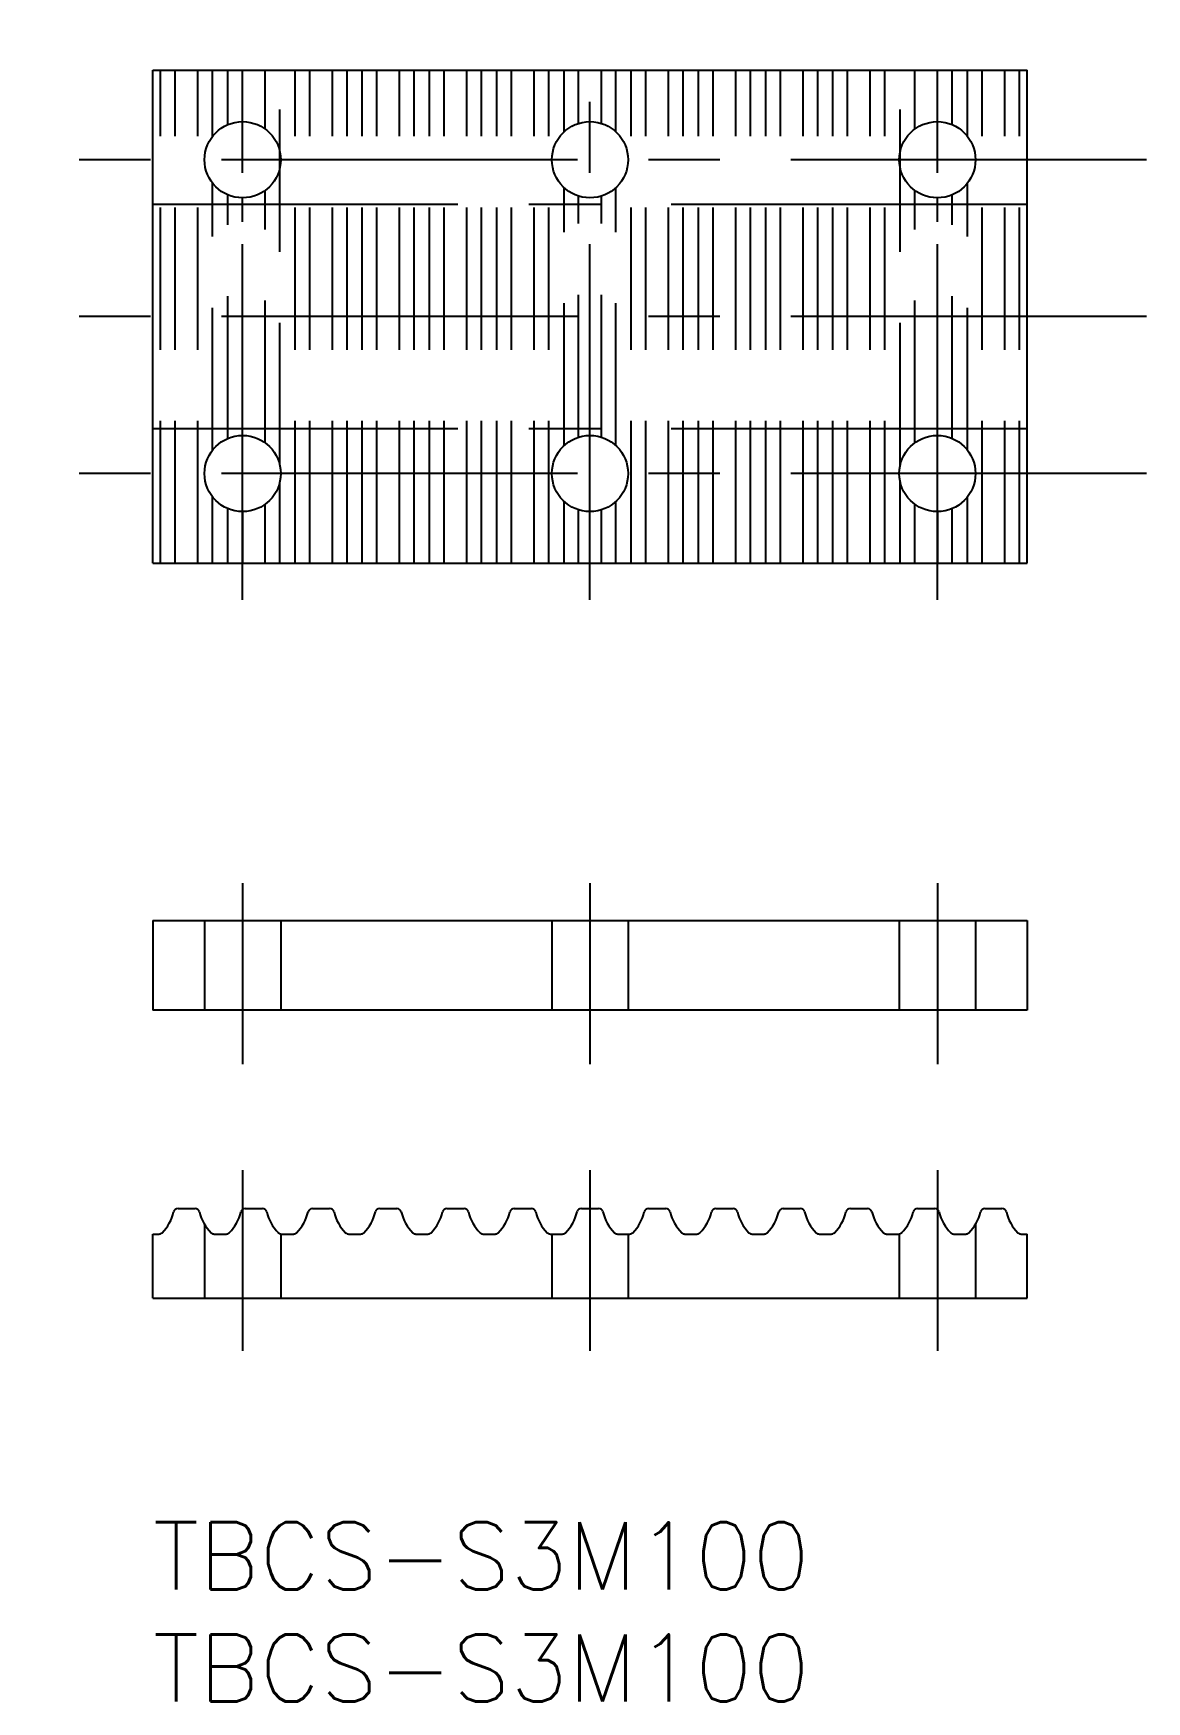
# Model space of a CAD drawing. Extents: x -5.3 to 44.3, y -8 to 66.4.
import ezdxf

# ---------------------------------------------------------------- set-up
doc = ezdxf.new("R2010")
doc.units = 0
doc.header["$LTSCALE"] = 0.5
doc.linetypes.add('CENTER', pattern=[50.8, 31.75, -6.35, 6.35, -6.35])
doc.linetypes.add('DASHED', pattern=[19.05, 12.7, -6.35])
for name, color, linetype in [('MSM_CENTER', 1, 'CENTER'), ('MSM_CONTINUOUS', 7, 'CONTINUOUS'), ('MSM_DASHED', 4, 'DASHED'), ('MSM_PART_NUMBER', 7, 'CONTINUOUS')]:
    doc.layers.add(name, color=color, linetype=linetype)
doc.styles.get("Standard").update_dxf_attribs({"font": 'txt.shx', "height": 3, "bigfont": 'bigfont.shx'})

# ---------------------------------------------------------------- blocks, each defined once
blk = doc.blocks.new('*U2')
at = {"layer": 'MSM_PART_NUMBER'}
blk.add_text('TBCS-S3M100', height=3, dxfattribs=at).set_placement((0, -3))
blk = doc.blocks.new('*U3')
at = {"layer": 'MSM_PART_NUMBER'}
blk.add_text('TBCS-S3M100', height=3, dxfattribs=at).set_placement((0, -8))

msp = doc.modelspace()

# ---------------------------------------------------------------- linework, layer by layer
at = {"layer": 'MSM_CENTER'}
for p, q in [((4, 41.151), (4, 66.427)), ((19.5, 41.151), (19.5, 66.427)), ((35, 41.151), (35, 66.427)), ((44.337, 60.789), (-5.337, 60.789)), ((39, 58.789), (0, 58.789)), ((44.337, 53.789), (-5.337, 53.789)), ((39, 48.789), (0, 48.789)), ((44.337, 46.789), (-5.337, 46.789)), ((4, 28.514), (4, 20.446)), ((19.5, 28.514), (19.5, 20.446)), ((35, 28.514), (35, 20.446)), ((4, 15.716), (4, 7.648)), ((19.5, 15.716), (19.5, 7.648)), ((35, 15.716), (35, 7.648))]:
    msp.add_line(p, q, dxfattribs=at)
at = {"layer": 'MSM_CONTINUOUS'}
for p, q in [((0, 42.789), (0, 64.789)), ((0, 64.789), (39, 64.789)), ((39, 42.789), (39, 64.789)), ((0, 42.789), (39, 42.789)), ((0, 26.854), (39, 26.854)), ((0, 26.854), (0, 22.854)), ((39, 26.854), (39, 22.854)), ((39, 22.854), (0, 22.854)), ((1.117, 14), (1.883, 14)), ((4.117, 14), (4.883, 14)), ((7.117, 14), (7.883, 14)), ((10.117, 14), (10.883, 14)), ((13.117, 14), (13.883, 14)), ((16.117, 14), (16.883, 14)), ((19.117, 14), (19.883, 14)), ((22.117, 14), (22.883, 14)), ((25.117, 14), (25.883, 14)), ((28.117, 14), (28.883, 14)), ((31.117, 14), (31.883, 14)), ((34.117, 14), (34.883, 14)), ((37.117, 14), (37.883, 14)), ((0, 10), (0, 12.86)), ((0, 12.86), (0.265, 12.86)), ((2.735, 12.86), (3.265, 12.86)), ((5.735, 12.86), (6.265, 12.86)), ((8.735, 12.86), (9.265, 12.86)), ((11.735, 12.86), (12.265, 12.86)), ((14.735, 12.86), (15.265, 12.86)), ((17.735, 12.86), (18.265, 12.86)), ((20.735, 12.86), (21.265, 12.86)), ((23.735, 12.86), (24.265, 12.86)), ((26.735, 12.86), (27.265, 12.86)), ((29.735, 12.86), (30.265, 12.86)), ((32.735, 12.86), (33.265, 12.86)), ((35.735, 12.86), (36.265, 12.86)), ((38.735, 12.86), (39, 12.86)), ((39, 10), (39, 12.86)), ((0, 10), (39, 10))]:
    msp.add_line(p, q, dxfattribs=at)
for centre in [(4, 60.789), (19.5, 60.789), (35, 60.789), (4, 46.789), (19.5, 46.789), (35, 46.789)]:
    msp.add_circle(centre, 1.7, dxfattribs=at)
for centre, radius, start, end in [((-0.975, 14.295), 1.95, 315.09952, 346.68141), ((1.117, 13.8), 0.2, 90, 166.68141), ((1.883, 13.8), 0.2, 13.31859, 90), ((3.975, 14.295), 1.95, 193.31859, 224.90048), ((2.025, 14.295), 1.95, 315.09952, 346.68141), ((4.117, 13.8), 0.2, 90, 166.68141), ((4.883, 13.8), 0.2, 13.31859, 90), ((6.975, 14.295), 1.95, 193.31859, 224.90048), ((5.025, 14.295), 1.95, 315.09952, 346.68141), ((7.117, 13.8), 0.2, 90, 166.68141), ((7.883, 13.8), 0.2, 13.31859, 90), ((9.975, 14.295), 1.95, 193.31859, 224.90048), ((8.025, 14.295), 1.95, 315.09952, 346.68141), ((10.117, 13.8), 0.2, 90, 166.68141), ((10.883, 13.8), 0.2, 13.31859, 90), ((12.975, 14.295), 1.95, 193.31859, 224.90048), ((11.025, 14.295), 1.95, 315.09952, 346.68141), ((13.117, 13.8), 0.2, 90, 166.68141), ((13.883, 13.8), 0.2, 13.31859, 90), ((15.975, 14.295), 1.95, 193.31859, 224.90048), ((14.025, 14.295), 1.95, 315.09952, 346.68141), ((16.117, 13.8), 0.2, 90, 166.68141), ((16.883, 13.8), 0.2, 13.31859, 90), ((18.975, 14.295), 1.95, 193.31859, 224.90048), ((17.025, 14.295), 1.95, 315.09952, 346.68141), ((19.117, 13.8), 0.2, 90, 166.68141), ((19.883, 13.8), 0.2, 13.31859, 90), ((21.975, 14.295), 1.95, 193.31859, 224.90048), ((20.025, 14.295), 1.95, 315.09952, 346.68141), ((22.117, 13.8), 0.2, 90, 166.68141), ((22.883, 13.8), 0.2, 13.31859, 90), ((24.975, 14.295), 1.95, 193.31859, 224.90048), ((23.025, 14.295), 1.95, 315.09952, 346.68141), ((25.117, 13.8), 0.2, 90, 166.68141), ((25.883, 13.8), 0.2, 13.31859, 90), ((27.975, 14.295), 1.95, 193.31859, 224.90048), ((26.025, 14.295), 1.95, 315.09952, 346.68141), ((28.117, 13.8), 0.2, 90, 166.68141), ((28.883, 13.8), 0.2, 13.31859, 90), ((30.975, 14.295), 1.95, 193.31859, 224.90048), ((29.025, 14.295), 1.95, 315.09952, 346.68141), ((31.117, 13.8), 0.2, 90, 166.68141), ((31.883, 13.8), 0.2, 13.31859, 90), ((33.975, 14.295), 1.95, 193.31859, 224.90048), ((32.025, 14.295), 1.95, 315.09952, 346.68141), ((34.117, 13.8), 0.2, 90, 166.68141), ((34.883, 13.8), 0.2, 13.31859, 90), ((36.975, 14.295), 1.95, 193.31859, 224.90048), ((35.025, 14.295), 1.95, 315.09952, 346.68141), ((37.117, 13.8), 0.2, 90, 166.68141), ((37.883, 13.8), 0.2, 13.31859, 90), ((39.975, 14.295), 1.95, 193.31859, 224.90048), ((0.265, 13.06), 0.2, 270, 315.09952), ((2.735, 13.06), 0.2, 224.90048, 270), ((3.265, 13.06), 0.2, 270, 315.09952), ((5.735, 13.06), 0.2, 224.90048, 270), ((6.265, 13.06), 0.2, 270, 315.09952), ((8.735, 13.06), 0.2, 224.90048, 270), ((9.265, 13.06), 0.2, 270, 315.09952), ((11.735, 13.06), 0.2, 224.90048, 270), ((12.265, 13.06), 0.2, 270, 315.09952), ((14.735, 13.06), 0.2, 224.90048, 270), ((15.265, 13.06), 0.2, 270, 315.09952), ((17.735, 13.06), 0.2, 224.90048, 270), ((18.265, 13.06), 0.2, 270, 315.09952), ((20.735, 13.06), 0.2, 224.90048, 270), ((21.265, 13.06), 0.2, 270, 315.09952), ((23.735, 13.06), 0.2, 224.90048, 270), ((24.265, 13.06), 0.2, 270, 315.09952), ((26.735, 13.06), 0.2, 224.90048, 270), ((27.265, 13.06), 0.2, 270, 315.09952), ((29.735, 13.06), 0.2, 224.90048, 270), ((30.265, 13.06), 0.2, 270, 315.09952), ((32.735, 13.06), 0.2, 224.90048, 270), ((33.265, 13.06), 0.2, 270, 315.09952), ((35.735, 13.06), 0.2, 224.90048, 270), ((36.265, 13.06), 0.2, 270, 315.09952), ((38.735, 13.06), 0.2, 224.90048, 270)]:
    msp.add_arc(centre, radius, start, end, dxfattribs=at)
at = {"layer": 'MSM_DASHED'}
for p, q in [((0.341, 42.789), (0.341, 64.789)), ((0.993, 42.789), (0.993, 64.789)), ((2.007, 42.789), (2.007, 64.789)), ((2.659, 61.834), (2.659, 64.789)), ((3.341, 62.356), (3.341, 64.789)), ((3.993, 62.489), (3.993, 64.789)), ((5.007, 62.159), (5.007, 64.789)), ((5.659, 47.161), (5.659, 64.789)), ((6.341, 42.789), (6.341, 64.789)), ((6.993, 42.789), (6.993, 64.789)), ((8.007, 42.789), (8.007, 64.789)), ((8.659, 42.789), (8.659, 64.789)), ((9.341, 42.789), (9.341, 64.789)), ((9.993, 42.789), (9.993, 64.789)), ((11.007, 42.789), (11.007, 64.789)), ((11.659, 42.789), (11.659, 64.789)), ((12.341, 42.789), (12.341, 64.789)), ((12.993, 42.789), (12.993, 64.789)), ((14.007, 42.789), (14.007, 64.789)), ((14.659, 42.789), (14.659, 64.789)), ((15.341, 42.789), (15.341, 64.789)), ((15.993, 42.789), (15.993, 64.789)), ((17.007, 42.789), (17.007, 64.789)), ((17.659, 42.789), (17.659, 64.789)), ((18.341, 62.033), (18.341, 64.789)), ((18.993, 62.412), (18.993, 64.789)), ((20.007, 62.412), (20.007, 64.789)), ((20.659, 62.033), (20.659, 64.789)), ((21.341, 42.789), (21.341, 64.789)), ((21.993, 42.789), (21.993, 64.789)), ((23.007, 42.789), (23.007, 64.789)), ((23.659, 42.789), (23.659, 64.789)), ((24.341, 42.789), (24.341, 64.789)), ((24.993, 42.789), (24.993, 64.789)), ((26.007, 42.789), (26.007, 64.789)), ((26.659, 42.789), (26.659, 64.789)), ((27.341, 42.789), (27.341, 64.789)), ((27.993, 42.789), (27.993, 64.789)), ((29.007, 42.789), (29.007, 64.789)), ((29.659, 42.789), (29.659, 64.789)), ((30.341, 42.789), (30.341, 64.789)), ((30.993, 42.789), (30.993, 64.789)), ((32.007, 42.789), (32.007, 64.789)), ((32.659, 42.789), (32.659, 64.789)), ((33.341, 47.161), (33.341, 64.789)), ((33.993, 62.159), (33.993, 64.789)), ((35.007, 62.489), (35.007, 64.789)), ((35.659, 62.356), (35.659, 64.789)), ((36.341, 61.834), (36.341, 64.789)), ((36.993, 42.789), (36.993, 64.789)), ((38.007, 42.789), (38.007, 64.789)), ((38.659, 42.789), (38.659, 64.789)), ((2.659, 47.834), (2.659, 59.745)), ((18.341, 48.033), (18.341, 59.545)), ((20.659, 48.033), (20.659, 59.545)), ((36.341, 47.834), (36.341, 59.745)), ((3.341, 48.356), (3.341, 59.222)), ((3.993, 48.489), (3.993, 59.089)), ((5.007, 48.159), (5.007, 59.419)), ((18.993, 48.412), (18.993, 59.166)), ((20.007, 48.412), (20.007, 59.166)), ((33.993, 48.159), (33.993, 59.419)), ((35.007, 48.489), (35.007, 59.089)), ((35.659, 48.356), (35.659, 59.222)), ((5.659, 42.789), (5.659, 46.417)), ((33.341, 42.789), (33.341, 46.417)), ((2.659, 42.789), (2.659, 45.745)), ((5.007, 42.789), (5.007, 45.419)), ((18.341, 42.789), (18.341, 45.545)), ((20.659, 42.789), (20.659, 45.545)), ((33.993, 42.789), (33.993, 45.419)), ((36.341, 42.789), (36.341, 45.745)), ((3.341, 42.789), (3.341, 45.222)), ((3.993, 45.089), (3.993, 42.789)), ((18.993, 42.789), (18.993, 45.166)), ((20.007, 42.789), (20.007, 45.166)), ((35.007, 45.089), (35.007, 42.789)), ((35.659, 42.789), (35.659, 45.222)), ((2.3, 26.854), (2.3, 22.854)), ((5.7, 26.854), (5.7, 22.854)), ((17.8, 26.854), (17.8, 22.854)), ((21.2, 26.854), (21.2, 22.854)), ((33.3, 26.854), (33.3, 22.854)), ((36.7, 26.854), (36.7, 22.854)), ((2.3, 13.297), (2.3, 10)), ((5.7, 12.863), (5.7, 10)), ((17.8, 12.86), (17.8, 10)), ((21.2, 12.86), (21.2, 10)), ((33.3, 12.863), (33.3, 10)), ((36.7, 13.297), (36.7, 10))]:
    msp.add_line(p, q, dxfattribs=at)

# ---------------------------------------------------------------- block references
at = {"layer": 'MSM_CONTINUOUS'}
for name in ['*U2', '*U3']:
    msp.add_blockref(name, (0, 0), dxfattribs=at)

doc.saveas('drawing.dxf')
